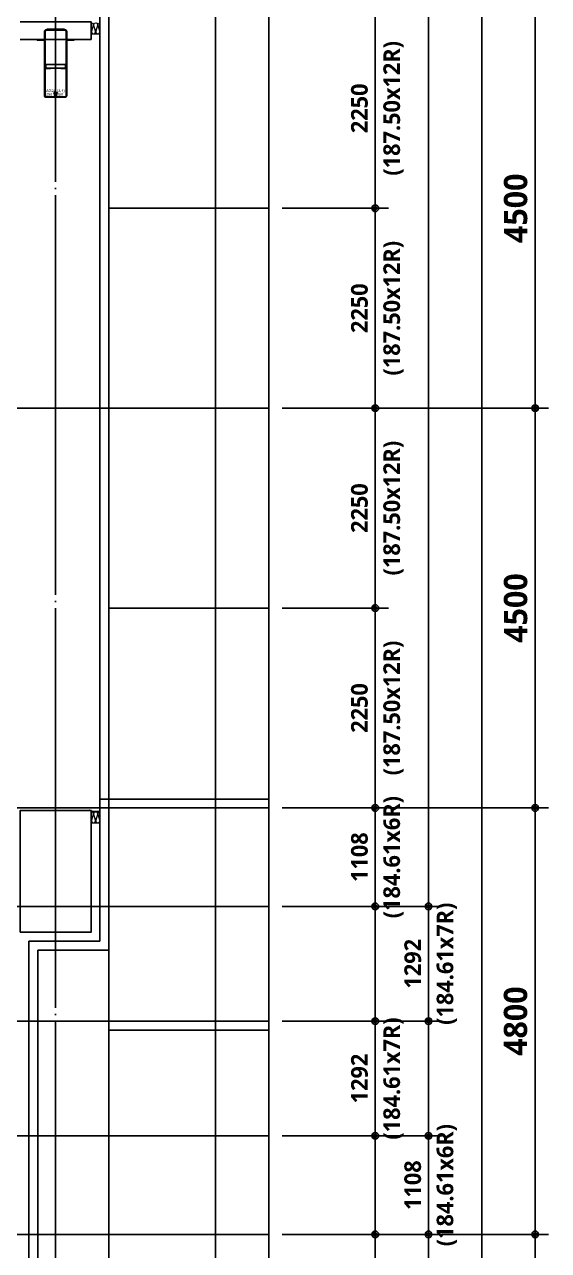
# Model space of a CAD drawing. Header units: millimetres. Extents: x 0 to 356400, y 0 to 68257.
# Drawn here: x 118925 to 124825, y 17719 to 31518 of the extents above; entities that cross this region are included whole.
import ezdxf
from ezdxf.enums import TextEntityAlignment as Align

# ---------------------------------------------------------------- set-up
doc = ezdxf.new("R2010")
doc.units = ezdxf.units.MM
doc.header["$LTSCALE"] = 75
doc.linetypes.add('CEN', pattern=[62, 60, -1, 0, -1])
doc.layers.get('Defpoints').update_dxf_attribs({"color": 161})
for name, color, linetype in [('##좌굴방지', 6, 'Continuous'), ('A-CEN', 1, 'CEN'), ('A-FLOR-GW', 6, 'Continuous'), ('A-ST-AXIS-CEN', 252, 'CEN'), ('A-ST-AXIS-DIM', 7, 'Continuous'), ('A-ST-CONC', 2, 'Continuous'), ('ELE3', 4, 'Continuous')]:
    doc.layers.add(name, color=color, linetype=linetype)
doc.layers.add('A-XXXX-INSL2', color=8, linetype='Continuous', lineweight=18)
doc.layers.add('A-XXXX-STL', color=3, linetype='Continuous', lineweight=25)
for name, color, linetype, plot in [('Defpoint', 161, 'Continuous', False), ('G(그리드1)', 185, 'Continuous', False), ('G(그리드2)', 235, 'Continuous', False)]:
    doc.layers.add(name, color=color, linetype=linetype, plot=plot)
doc.styles.add('SH_대대리576', font='')
doc.styles.add('SH_진천_나눔', font='NanumGothicBold.ttf')
doc.styles.get("Standard").update_dxf_attribs({"font": 'arial.ttf'})
doc.styles.get('SH_대대리576').set_extended_font_data('NanumGothic', bold=True)
doc.dimstyles.new('SHP 75', dxfattribs={"dimscale": 75, "dimtxt": 3.5, "dimasz": 1, "dimexe": 2, "dimexo": 2, "dimgap": 1, "dimtad": 1, "dimdec": 0, "dimzin": 0, "dimdsep": 46, "dimtxsty": 'SH_대대리576', "dimblk": 'DIMDOT', "dimcen": 0.09, "dimclrd": 256, "dimclre": 256, "dimclrt": 3, "dimadec": 0, "dimazin": 1, "dimtfac": 1, "dimtdec": 0, "dimtix": 1, "dimtmove": 2, "dimatfit": 0, "dimldrblk": 'DIMDOT', "dimfxl": 1, "dimtfillclr": 3, "dimtolj": 1, "dimtzin": 0, "dimlwd": -1, "dimlwe": -1, "dimarcsym": 0})
doc.dimstyles.new('SHP 75 (in)', dxfattribs={"dimscale": 75, "dimtxt": 2.5, "dimasz": 1, "dimexe": 2, "dimexo": 2, "dimgap": 1, "dimtad": 1, "dimdec": 0, "dimzin": 0, "dimdsep": 46, "dimtxsty": 'SH_대대리576', "dimblk": 'DIMDOT', "dimblk1": 'NONE', "dimblk2": 'DIMDOT', "dimcen": 0.09, "dimclrd": 256, "dimclre": 256, "dimclrt": 3, "dimadec": 0, "dimazin": 1, "dimtfac": 1, "dimtdec": 0, "dimtix": 1, "dimtmove": 2, "dimatfit": 0, "dimldrblk": 'DIMDOT', "dimfxl": 1, "dimtfillclr": 3, "dimtolj": 1, "dimtzin": 0, "dimlwd": -1, "dimlwe": -1, "dimarcsym": 0})
pattern_1 = [(45, (-26656.6069, -1454.5902), (-0.25, 0.25), [])]

# ---------------------------------------------------------------- blocks, each defined once
blk = doc.blocks.new('DIMDOT')
at = {"color": 0}
blk.add_line((-2, 0), (2, 0), dxfattribs=at)
for radius in [0.5, 0.25]:
    blk.add_circle((0, 0), radius, dxfattribs=at)
blk = doc.blocks.new('*D1435')
at = {"layer": 'A-ST-AXIS-DIM'}
for p, q in [((121825, 27200), (124825, 27200)), ((124675, 22775), (124675, 27125)), ((121825, 22700), (124825, 22700))]:
    blk.add_line(p, q, dxfattribs=at)
at = {"layer": 'Defpoints', "color": 0}
for p in [(121675, 27200), (124675, 27200), (121675, 22700)]:
    blk.add_point(p, dxfattribs=at)
at = {"layer": 'A-ST-AXIS-DIM', "linetype": 'ByBlock', "xscale": 75, "yscale": 75, "zscale": 75}
for p, rotation in [((124675, 27200), 90), ((124675, 22700), 270)]:
    blk.add_blockref('DIMDOT', p, dxfattribs=dict(at, rotation=rotation))
at = {"layer": 'A-ST-AXIS-DIM', "color": 3, "insert": (124456, 24950), "char_height": 262.5, "attachment_point": 5, "rotation": 90, "style": 'SH_진천_나눔'}
blk.add_mtext('\\A1;4500', dxfattribs=at)
blk = doc.blocks.new('*D1436')
at = {"layer": 'A-ST-AXIS-DIM'}
for p, q in [((121825, 17900), (124825, 17900)), ((124675, 17825), (124675, 13775)), ((121825, 13700), (124825, 13700))]:
    blk.add_line(p, q, dxfattribs=at)
at = {"layer": 'Defpoints', "color": 0}
for p in [(121675, 17900), (121675, 13700), (124675, 13700)]:
    blk.add_point(p, dxfattribs=at)
at = {"layer": 'A-ST-AXIS-DIM', "linetype": 'ByBlock', "xscale": 75, "yscale": 75, "zscale": 75}
for p, rotation in [((124675, 17900), 90), ((124675, 13700), 270)]:
    blk.add_blockref('DIMDOT', p, dxfattribs=dict(at, rotation=rotation))
at = {"layer": 'A-ST-AXIS-DIM', "color": 3, "insert": (124456, 15800), "char_height": 262.5, "attachment_point": 5, "rotation": 90, "style": 'SH_진천_나눔'}
blk.add_mtext('\\A1;4200', dxfattribs=at)
blk = doc.blocks.new('*D1437')
at = {"layer": 'A-ST-AXIS-DIM'}
for p, q in [((121825, 22700), (124825, 22700)), ((124675, 17975), (124675, 22625)), ((121825, 17900), (124825, 17900))]:
    blk.add_line(p, q, dxfattribs=at)
at = {"layer": 'Defpoints', "color": 0}
for p in [(121675, 22700), (124675, 22700), (121675, 17900)]:
    blk.add_point(p, dxfattribs=at)
at = {"layer": 'A-ST-AXIS-DIM', "linetype": 'ByBlock', "xscale": 75, "yscale": 75, "zscale": 75}
for p, rotation in [((124675, 22700), 90), ((124675, 17900), 270)]:
    blk.add_blockref('DIMDOT', p, dxfattribs=dict(at, rotation=rotation))
at = {"layer": 'A-ST-AXIS-DIM', "color": 3, "insert": (124455.14027, 20300), "char_height": 262.5, "attachment_point": 5, "rotation": 90, "style": 'SH_진천_나눔'}
blk.add_mtext('\\A1;4800', dxfattribs=at)
blk = doc.blocks.new('*D1439')
at = {"layer": 'A-ST-AXIS-DIM'}
for p, q in [((121825, 31700), (124825, 31700)), ((124675, 31625), (124675, 27275)), ((121825, 27200), (124825, 27200))]:
    blk.add_line(p, q, dxfattribs=at)
at = {"layer": 'Defpoints', "color": 0}
for p in [(121675, 31700), (121675, 27200), (124675, 27200)]:
    blk.add_point(p, dxfattribs=at)
at = {"layer": 'A-ST-AXIS-DIM', "linetype": 'ByBlock', "xscale": 75, "yscale": 75, "zscale": 75}
for p, rotation in [((124675, 31700), 90), ((124675, 27200), 270)]:
    blk.add_blockref('DIMDOT', p, dxfattribs=dict(at, rotation=rotation))
at = {"layer": 'A-ST-AXIS-DIM', "color": 3, "insert": (124456, 29450), "char_height": 262.5, "attachment_point": 5, "rotation": 90, "style": 'SH_진천_나눔'}
blk.add_mtext('\\A1;4500', dxfattribs=at)
blk = doc.blocks.new('*D1441')
at = {"layer": 'A-ST-AXIS-DIM'}
for p, q in [((121825, 24950), (123025, 24950)), ((122875, 22775), (122875, 24875)), ((121825, 22700), (123025, 22700))]:
    blk.add_line(p, q, dxfattribs=at)
at = {"layer": 'Defpoints', "color": 0}
for p in [(121675, 24950), (122875, 24950), (121675, 22700)]:
    blk.add_point(p, dxfattribs=at)
at = {"layer": 'A-ST-AXIS-DIM', "linetype": 'ByBlock', "xscale": 75, "yscale": 75, "zscale": 75}
for p, rotation in [((122875, 24950), 90), ((122875, 22700), 270)]:
    blk.add_blockref('DIMDOT', p, dxfattribs=dict(at, rotation=rotation))
at = {"layer": 'A-ST-AXIS-DIM', "color": 3, "char_height": 187.5, "attachment_point": 5, "rotation": 90, "style": 'SH_대대리576'}
for s, insert in [('\\A1;(187.50x12R)', (123080, 23825)), ('\\A1;2250', (122697, 23825))]:
    blk.add_mtext(s, dxfattribs=dict(at, insert=insert))
blk = doc.blocks.new('_None')
blk = doc.blocks.new('*D1442')
at = {"layer": 'A-ST-AXIS-DIM'}
for p, q in [((121825, 27200), (123025, 27200)), ((122875, 27125), (122875, 25025)), ((121825, 24950), (123025, 24950))]:
    blk.add_line(p, q, dxfattribs=at)
at = {"layer": 'Defpoints', "color": 0}
for p in [(121675, 27200), (121675, 24950), (122875, 24950)]:
    blk.add_point(p, dxfattribs=at)
at = {"layer": 'A-ST-AXIS-DIM', "linetype": 'ByBlock', "xscale": 75, "yscale": 75, "zscale": 75}
for p, rotation in [((122875, 27200), 90), ((122875, 24950), 270)]:
    blk.add_blockref('DIMDOT', p, dxfattribs=dict(at, rotation=rotation))
at = {"layer": 'A-ST-AXIS-DIM', "color": 3, "char_height": 187.5, "attachment_point": 5, "rotation": 90, "style": 'SH_대대리576'}
for s, insert in [('\\A1;(187.50x12R)', (123080, 26075)), ('\\A1;2250', (122697, 26075))]:
    blk.add_mtext(s, dxfattribs=dict(at, insert=insert))
blk = doc.blocks.new('*D1443')
at = {"layer": 'A-ST-AXIS-DIM'}
for p, q in [((121825, 29450), (123025, 29450)), ((122875, 27275), (122875, 29375)), ((121825, 27200), (123025, 27200))]:
    blk.add_line(p, q, dxfattribs=at)
at = {"layer": 'Defpoints', "color": 0}
for p in [(121675, 29450), (122875, 29450), (121675, 27200)]:
    blk.add_point(p, dxfattribs=at)
at = {"layer": 'A-ST-AXIS-DIM', "linetype": 'ByBlock', "xscale": 75, "yscale": 75, "zscale": 75}
for p, rotation in [((122875, 29450), 90), ((122875, 27200), 270)]:
    blk.add_blockref('DIMDOT', p, dxfattribs=dict(at, rotation=rotation))
at = {"layer": 'A-ST-AXIS-DIM', "color": 3, "char_height": 187.5, "attachment_point": 5, "rotation": 90, "style": 'SH_대대리576'}
for s, insert in [('\\A1;(187.50x12R)', (123080, 28325)), ('\\A1;2250', (122697, 28325))]:
    blk.add_mtext(s, dxfattribs=dict(at, insert=insert))
blk = doc.blocks.new('*D1444')
at = {"layer": 'A-ST-AXIS-DIM'}
for p, q in [((121825, 31700), (123025, 31700)), ((122875, 31625), (122875, 29525)), ((121825, 29450), (123025, 29450))]:
    blk.add_line(p, q, dxfattribs=at)
at = {"layer": 'Defpoints', "color": 0}
for p in [(121675, 31700), (121675, 29450), (122875, 29450)]:
    blk.add_point(p, dxfattribs=at)
at = {"layer": 'A-ST-AXIS-DIM', "linetype": 'ByBlock', "xscale": 75, "yscale": 75, "zscale": 75}
for p, rotation in [((122875, 31700), 90), ((122875, 29450), 270)]:
    blk.add_blockref('DIMDOT', p, dxfattribs=dict(at, rotation=rotation))
at = {"layer": 'A-ST-AXIS-DIM', "color": 3, "char_height": 187.5, "attachment_point": 5, "rotation": 90, "style": 'SH_대대리576'}
for s, insert in [('\\A1;(187.50x12R)', (123080, 30575)), ('\\A1;2250', (122697, 30575))]:
    blk.add_mtext(s, dxfattribs=dict(at, insert=insert))
blk = doc.blocks.new('*D1461')
at = {"layer": 'A-ST-AXIS-DIM'}
for p, q in [((121825, 17900), (123025, 17900)), ((122875, 17825), (122875, 15784)), ((121825, 15709), (123025, 15709))]:
    blk.add_line(p, q, dxfattribs=at)
at = {"layer": 'Defpoints', "color": 0}
for p in [(121675, 17900), (121675, 15709), (122875, 15709)]:
    blk.add_point(p, dxfattribs=at)
at = {"layer": 'A-ST-AXIS-DIM', "linetype": 'ByBlock', "xscale": 75, "yscale": 75, "zscale": 75}
for p, rotation in [((122875, 17900), 90), ((122875, 15709), 270)]:
    blk.add_blockref('DIMDOT', p, dxfattribs=dict(at, rotation=rotation))
at = {"layer": 'A-ST-AXIS-DIM', "color": 3, "char_height": 187.5, "attachment_point": 5, "rotation": 90, "style": 'SH_대대리576'}
for s, insert in [('\\A1;(182.61x12R)', (123080, 16804)), ('\\A1;2191', (122697, 16804))]:
    blk.add_mtext(s, dxfattribs=dict(at, insert=insert))
blk = doc.blocks.new('*D1462')
at = {"layer": 'A-ST-AXIS-DIM'}
for p, q in [((123475, 19083), (123475, 19158)), ((121825, 19008), (123625, 19008)), ((123475, 17900), (123475, 19008)), ((121825, 17900), (123625, 17900)), ((123475, 17825), (123475, 17750))]:
    blk.add_line(p, q, dxfattribs=at)
at = {"layer": 'Defpoints', "color": 0}
for p in [(121675, 19008), (123475, 19008), (121675, 17900)]:
    blk.add_point(p, dxfattribs=at)
at = {"layer": 'A-ST-AXIS-DIM', "linetype": 'ByBlock', "xscale": 75, "yscale": 75, "zscale": 75}
for p, rotation in [((123475, 19008), 270), ((123475, 17900), 90)]:
    blk.add_blockref('DIMDOT', p, dxfattribs=dict(at, rotation=rotation))
at = {"layer": 'A-ST-AXIS-DIM', "color": 3, "char_height": 187.5, "attachment_point": 5, "rotation": 90, "style": 'SH_대대리576'}
for s, insert in [('\\A1;(184.61x6R)', (123680, 18454)), ('\\A1;1108', (123297, 18454))]:
    blk.add_mtext(s, dxfattribs=dict(at, insert=insert))
blk = doc.blocks.new('*D1468')
at = {"layer": 'A-ST-AXIS-DIM'}
for p, q in [((122875, 20375), (122875, 20450)), ((121825, 20300), (123025, 20300)), ((122875, 20300), (122875, 19008)), ((121825, 19008), (123025, 19008)), ((122875, 18933), (122875, 18858))]:
    blk.add_line(p, q, dxfattribs=at)
at = {"layer": 'Defpoints', "color": 0}
for p in [(121675, 20300), (121675, 19008), (122875, 19008)]:
    blk.add_point(p, dxfattribs=at)
at = {"layer": 'A-ST-AXIS-DIM', "linetype": 'ByBlock', "xscale": 75, "yscale": 75, "zscale": 75}
for p, rotation in [((122875, 20300), 270), ((122875, 19008), 90)]:
    blk.add_blockref('DIMDOT', p, dxfattribs=dict(at, rotation=rotation))
at = {"layer": 'A-ST-AXIS-DIM', "color": 3, "char_height": 187.5, "attachment_point": 5, "rotation": 90, "style": 'SH_대대리576'}
for s, insert in [('\\A1;(184.61x7R)', (123080, 19654)), ('\\A1;1292', (122697, 19654))]:
    blk.add_mtext(s, dxfattribs=dict(at, insert=insert))
blk = doc.blocks.new('*D1469')
at = {"layer": 'A-ST-AXIS-DIM'}
for p, q in [((123475, 21667), (123475, 21742)), ((121825, 21592), (123625, 21592)), ((123475, 20300), (123475, 21592)), ((121825, 20300), (123625, 20300)), ((123475, 20225), (123475, 20150))]:
    blk.add_line(p, q, dxfattribs=at)
at = {"layer": 'Defpoints', "color": 0}
for p in [(121675, 21592), (123475, 21592), (121675, 20300)]:
    blk.add_point(p, dxfattribs=at)
at = {"layer": 'A-ST-AXIS-DIM', "linetype": 'ByBlock', "xscale": 75, "yscale": 75, "zscale": 75}
for p, rotation in [((123475, 21592), 270), ((123475, 20300), 90)]:
    blk.add_blockref('DIMDOT', p, dxfattribs=dict(at, rotation=rotation))
at = {"layer": 'A-ST-AXIS-DIM', "color": 3, "char_height": 187.5, "attachment_point": 5, "rotation": 90, "style": 'SH_대대리576'}
for s, insert in [('\\A1;(184.61x7R)', (123680, 20946)), ('\\A1;1292', (123297, 20946))]:
    blk.add_mtext(s, dxfattribs=dict(at, insert=insert))
blk = doc.blocks.new('*D1470')
at = {"layer": 'A-ST-AXIS-DIM'}
for p, q in [((122875, 22775), (122875, 22850)), ((121825, 22700), (123025, 22700)), ((122875, 22700), (122875, 21592)), ((121825, 21592), (123025, 21592)), ((122875, 21517), (122875, 21442))]:
    blk.add_line(p, q, dxfattribs=at)
at = {"layer": 'Defpoints', "color": 0}
for p in [(121675, 22700), (121675, 21592), (122875, 21592)]:
    blk.add_point(p, dxfattribs=at)
at = {"layer": 'A-ST-AXIS-DIM', "linetype": 'ByBlock', "xscale": 75, "yscale": 75, "zscale": 75}
for p, rotation in [((122875, 22700), 270), ((122875, 21592), 90)]:
    blk.add_blockref('DIMDOT', p, dxfattribs=dict(at, rotation=rotation))
at = {"layer": 'A-ST-AXIS-DIM', "color": 3, "char_height": 187.5, "attachment_point": 5, "rotation": 90, "style": 'SH_대대리576'}
for s, insert in [('\\A1;(184.61x6R)', (123080, 22146)), ('\\A1;1108', (122697, 22146))]:
    blk.add_mtext(s, dxfattribs=dict(at, insert=insert))
blk = doc.blocks.new('G$CFA1FB643')
h = blk.add_hatch()
h.set_pattern_fill('ANSI31', color=252, scale=0.1, angle=45, style=0)
h.set_pattern_definition(pattern_1)
h.paths.add_polyline_path([(84, 645), (84, 695), (90, 695), (90, 645)])
h = blk.add_hatch()
h.set_pattern_fill('ANSI31', color=252, scale=0.1, angle=45, style=0)
h.set_pattern_definition(pattern_1)
h.paths.add_polyline_path([(184, 760), (234, 760), (234, 754), (184, 754)])
h = blk.add_hatch()
h.set_pattern_fill('ANSI31', color=252, scale=0.1, angle=45, style=0)
h.set_pattern_definition(pattern_1)
h.paths.add_polyline_path([(334, 645), (334, 695), (328, 695), (328, 645)])
at = {"layer": '##좌굴방지'}
for points in [[(328, 328), (90, 328), (90, 322), (150, 322), (150, 328)], [(98, 328), (98, 368), (320, 368), (320, 328)], [(328, 328), (328, 322), (268, 322), (268, 328)]]:
    blk.add_lwpolyline(points, dxfattribs=at)
at = {"color": 2, "linetype": 'Continuous'}
for p, q in [((84, 645), (84, 739)), ((90, 645), (90, 739)), ((105, 760), (313, 760)), ((105, 754), (313, 754)), ((328, 645), (328, 739)), ((334, 645), (334, 739)), ((84, 645), (90, 645)), ((334, 645), (328, 645))]:
    blk.add_line(p, q, dxfattribs=at)
at = {"color": 3, "linetype": 'Continuous'}
for p, q in [((109, 760), (109, 766)), ((109, 766), (309, 766)), ((109, 760), (309, 760)), ((309, 760), (309, 766))]:
    blk.add_line(p, q, dxfattribs=at)
at = {"color": 7, "linetype": 'Continuous'}
blk.add_line((84, 625), (84, 515), dxfattribs=at)
at = {"color": 252, "linetype": 'Continuous'}
blk.add_line((346, 650), (334, 650), dxfattribs=at)
at = {"color": 2, "linetype": 'Continuous'}
for points in [[(191, 54), (196, 56), (208, 24, -0.520567), (191, 0), (102, 0, -0.414214), (84, 18), (84, 630, 0.413373), (70, 644), (0, 644), (0, 650), (70, 650, -0.413938), (90, 630), (90, 18, 0.414214), (102, 6), (191, 6, 0.520567), (202, 22)], [(227, 54), (222, 56), (210, 24, 0.520567), (227, 0), (316, 0, 0.414214), (334, 18), (334, 630, -0.413373), (348, 644), (418, 644), (418, 650), (348, 650, 0.413938), (328, 630), (328, 18, -0.414214), (316, 6), (227, 6, -0.520567), (216, 22)]]:
    blk.add_lwpolyline(points, format="xyb", close=True, dxfattribs=at)
for centre, radius, start, end in [((105, 739), 21, 90, 180), ((105, 739), 15, 90, 180), ((313, 739), 21, 0, 90), ((313, 739), 15, 0, 90)]:
    blk.add_arc(centre, radius, start, end, dxfattribs=at)
at = {"layer": 'Defpoint', "linetype": 'Continuous'}
for s, p in [('AG2A (3,4)', (102, 73)), ('250 X 850', (102, 33))]:
    blk.add_text(s, height=30, dxfattribs=at).set_placement(p, align=Align.MIDDLE_LEFT)

msp = doc.modelspace()

# ---------------------------------------------------------------- linework, layer by layer
at = {"layer": 'A-CEN'}
for p, q in [((119875, 29450), (121675, 29450)), ((103775, 27200), (121675, 27200)), ((119875, 24950), (121675, 24950)), ((103775, 22700), (121675, 22700)), ((118575, 21592.3), (121675, 21592.3)), ((103775, 20300), (121675, 20300)), ((118575, 19007.7), (121675, 19007.7)), ((103775, 17900), (121675, 17900))]:
    msp.add_line(p, q, dxfattribs=at)
at = {"layer": 'A-FLOR-GW'}
for p, q in [((119775, 56200), (119775, 21200)), ((119875, 56300), (119875, 21100)), ((118975, 21200), (119775, 21200)), ((118975, 21200), (118975, 12700)), ((119075, 21100), (119875, 21100)), ((119075, 21100), (119075, 12700))]:
    msp.add_line(p, q, dxfattribs=at)
at = {"layer": 'A-ST-AXIS-CEN'}
msp.add_line((119275, 57500), (119275, 9200), dxfattribs=at)
at = {"layer": 'A-ST-CONC'}
msp.add_lwpolyline([(118875, 31550), (119675, 31550), (119675, 31350), (118875, 31350)], dxfattribs=at)
msp.add_lwpolyline([(118875, 21300), (119675, 21300), (119675, 22670), (118875, 22670)], close=True, dxfattribs=at)
at = {"layer": 'A-XXXX-INSL2'}
for p, q in [((119675, 31412), (119775, 31412)), ((119675, 22532), (119775, 22532))]:
    msp.add_line(p, q, dxfattribs=at)
for points in [[(119676.5, 31537, -0.509267), (119698.6, 31506.7), (119679.4, 31442.3, 1.37259), (119723.6, 31442.3), (119704.4, 31506.7, -1.37259), (119748.6, 31506.7), (119729.4, 31442.3, 1.37259), (119773.6, 31442.3), (119754.4, 31506.7, -0.4882903), (119775, 31537)], [(119676.5, 22657, -0.509267), (119698.6, 22626.7), (119679.4, 22562.3, 1.37259), (119723.6, 22562.3), (119704.4, 22626.7, -1.37259), (119748.6, 22626.7), (119729.4, 22562.3, 1.37259), (119773.6, 22562.3), (119754.4, 22626.7, -0.4882903), (119775, 22657)]]:
    msp.add_lwpolyline(points, format="xyb", dxfattribs=at)
at = {"layer": 'A-XXXX-STL'}
for p, q in [((119661.9, 22673.5), (119657.4, 22673.5)), ((119657.4, 22673.5), (119658.7, 22671.5)), ((119658.7, 22671.5), (119659.6, 22663.6)), ((119660.5, 22671.5), (119659.6, 22663.6)), ((119661.9, 22673.5), (119660.5, 22671.5))]:
    msp.add_line(p, q, dxfattribs=at)
at = {"layer": 'A-XXXX-STL', "const_width": 3}
for points in [[(119645, 31550), (119675, 31550), (119675, 31410.6), (119733, 31410.6)], [(119645, 22670), (119675, 22670), (119675, 22530.6), (119733, 22530.6)]]:
    msp.add_lwpolyline(points, dxfattribs=at)
at = {"layer": 'A-XXXX-STL'}
msp.add_lwpolyline([(119775, 22657), (119676.5, 22657), (119676.5, 22670), (119678.5, 22670), (119678.5, 22659), (119773, 22659), (119773, 22670), (119775, 22670)], close=True, dxfattribs=at)
at = {"layer": 'ELE3'}
for p, q in [((119775, 22800), (121675, 22800)), ((119875, 21100), (119875, 12600)), ((119875, 20200), (121675, 20200))]:
    msp.add_line(p, q, dxfattribs=at)
at = {"layer": 'G(그리드1)'}
for points in [[(124675, 59900), (98075, 59900), (98075, 6800), (124675, 6800)], [(124675, 59900), (100775, 59900), (100775, 6800), (124675, 6800)], [(124075, 59300), (101375, 59300), (101375, 7400), (124075, 7400)], [(123475, 58700), (101975, 58700), (101975, 8000), (123475, 8000)], [(122875, 58100), (102575, 58100), (102575, 8600), (122875, 8600)], [(121675, 57500), (103775, 57500), (103775, 9200), (121675, 9200)]]:
    msp.add_lwpolyline(points, close=True, dxfattribs=at)
at = {"layer": 'G(그리드2)'}
msp.add_lwpolyline([(121075, 56900), (104375, 56900), (104375, 9800), (121075, 9800)], close=True, dxfattribs=at)

# ---------------------------------------------------------------- block references
msp.add_blockref('G$CFA1FB643', (119066, 30700))

# ---------------------------------------------------------------- dimensions: what is measured, and where the dimension line sits
at = {"layer": 'A-ST-AXIS-DIM'}
for base, p1, p2, angle, picture, middle in [((124675, 27200), (121675, 31700), (121675, 27200), 90, '*D1439', (124455.7, 29450)), ((124675, 27200), (121675, 22700), (121675, 27200), 270, '*D1435', (124455.7, 24950)), ((124675, 22700), (121675, 17900), (121675, 22700), 270, '*D1437', (124455.1, 20300)), ((124675, 13700), (121675, 17900), (121675, 13700), 90, '*D1436', (124455.7, 15800))]:
    dim = msp.add_linear_dim(base=base, p1=p1, p2=p2, angle=angle, dimstyle='SHP 75', override={"dimtxsty": 'SH_진천_나눔', "dimldrblk": 'DIMDOT'}, dxfattribs=at)
    dim.commit()
    dim.dimension.update_dxf_attribs({"geometry": picture, "text_midpoint": middle})
for base, p1, p2, angle, text, picture, middle in [((122875, 29450), (121675, 31700), (121675, 29450), 90, '<>\\X(187.50x12R)', '*D1444', (122875, 30575)), ((122875, 29450), (121675, 27200), (121675, 29450), 270, '<>\\X(187.50x12R)', '*D1443', (122875, 28325)), ((122875, 24950), (121675, 27200), (121675, 24950), 90, '<>\\X(187.50x12R)', '*D1442', (122875, 26075)), ((122875, 24950), (121675, 22700), (121675, 24950), 270, '<>\\X(187.50x12R)', '*D1441', (122875, 23825)), ((122875, 21592.3), (121675, 22700), (121675, 21592.3), 90, '<>\\X(184.61x6R)', '*D1470', (122875, 22146.2)), ((123475, 21592.3), (121675, 20300), (121675, 21592.3), 270, '<>\\X(184.61x7R)', '*D1469', (123475, 20946.2)), ((122875, 19007.7), (121675, 20300), (121675, 19007.7), 90, '<>\\X(184.61x7R)', '*D1468', (122875, 19653.8)), ((123475, 19007.7), (121675, 17900), (121675, 19007.7), 270, '<>\\X(184.61x6R)', '*D1462', (123475, 18453.8)), ((122875, 15708.7), (121675, 17900), (121675, 15708.7), 90, '<>\\X(182.61x12R)', '*D1461', (122875, 16804.3))]:
    dim = msp.add_linear_dim(base=base, p1=p1, p2=p2, angle=angle, text=text, dimstyle='SHP 75 (in)', override={"dimtxsty": 'SH_대대리576', "dimldrblk": 'DIMDOT'}, dxfattribs=at)
    dim.commit()
    dim.dimension.update_dxf_attribs({"geometry": picture, "text_midpoint": middle})

doc.saveas('drawing.dxf')
